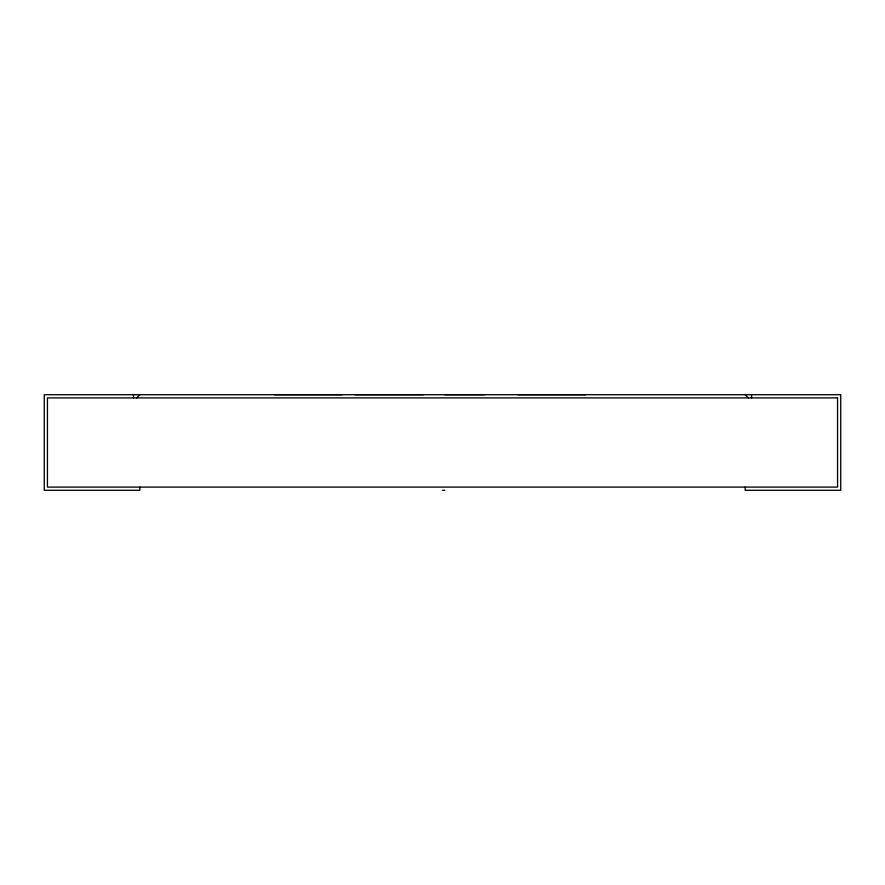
<?xml version="1.0" encoding="UTF-8"?>
<svg xmlns="http://www.w3.org/2000/svg" width="885" height="885" viewBox="0 0 885 885"><rect width="100%" height="100%" fill="white"/><g stroke="black" fill="none" stroke-linecap="round" stroke-linejoin="round"><path stroke-width="1.33" d="M136.644 397.896L139.83 394.71M442.5 490.29L444.801 490.29M745.17 394.71L748.356 397.896M751.542 394.71L751.542 397.896M745.17 487.104L745.17 490.29L840.75 490.29L840.75 394.71L44.25 394.71L44.25 490.29L139.83 490.29L139.83 487.104M585.483 394.71L517.625 394.71M484.526 394.71L444.801 394.71M423.284 394.71L355.427 394.71M342.196 394.71L274.328 394.71M133.458 394.71L133.458 397.896M837.564 397.896L47.436 397.896L47.436 487.104L837.564 487.104L837.564 397.896"/></g></svg>
